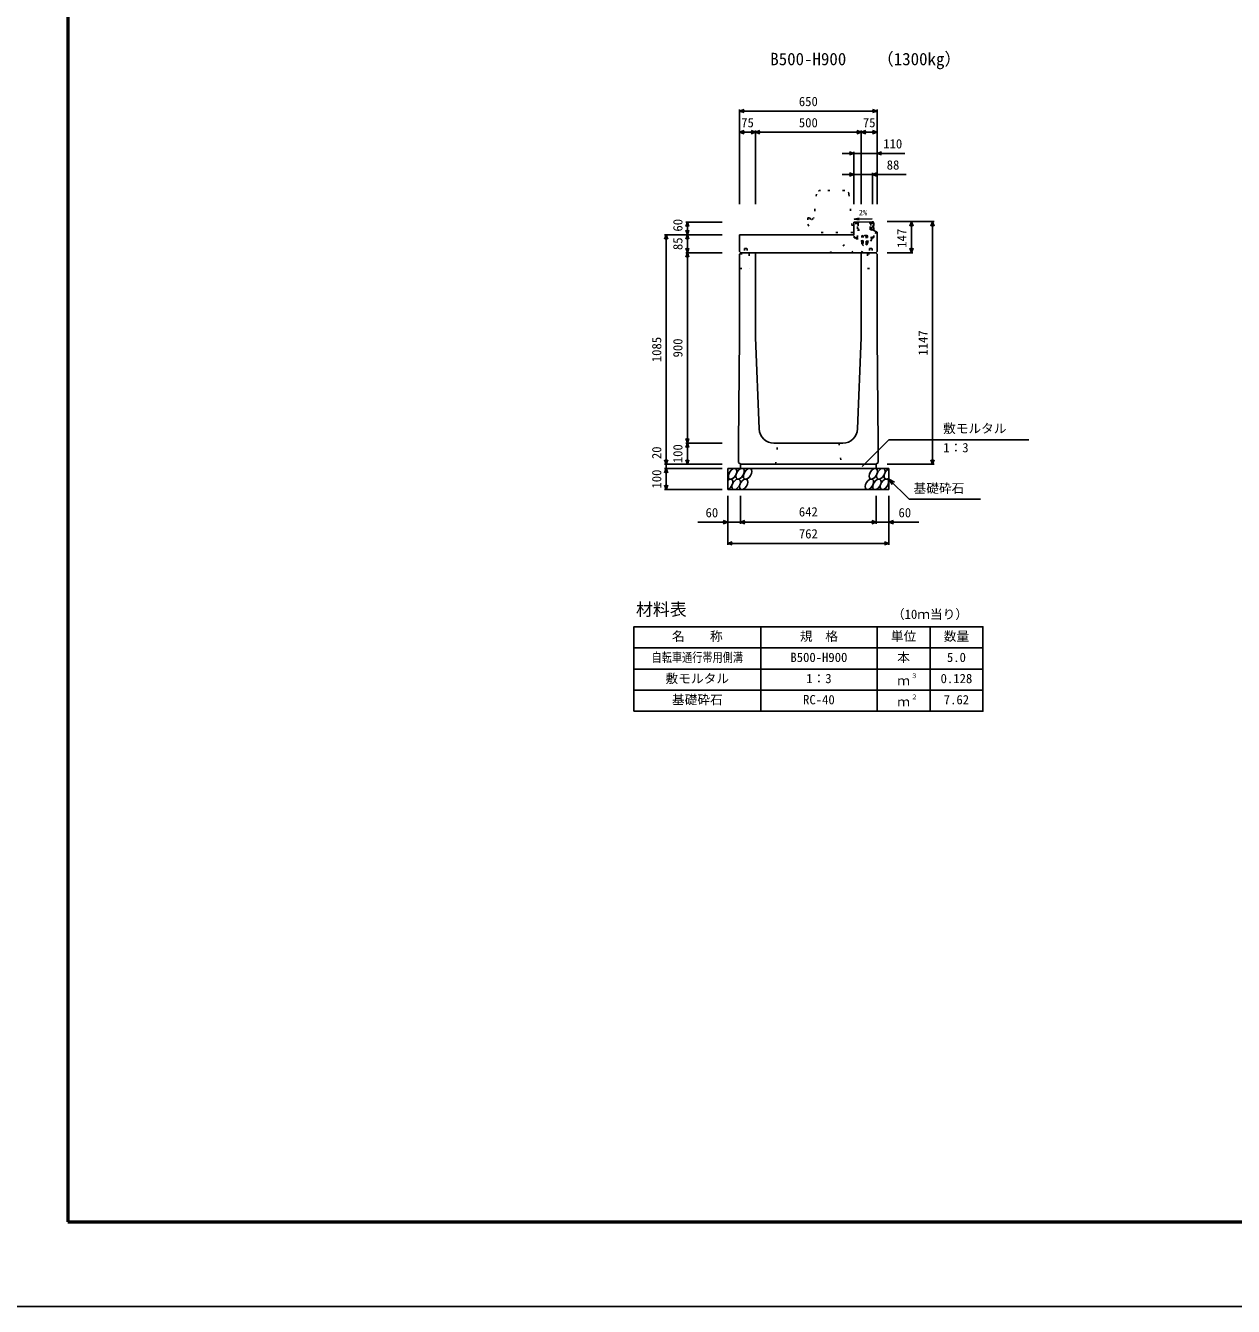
# Model space of a CAD drawing. Units: millimetres, scale not verified. Extents: x -12600 to 12600, y -5940 to 5940.
# Drawn here: x -4000 to 1709, y -5940 to 115 of the extents above; entities that cross this region are included whole.
import ezdxf
from ezdxf.enums import TextEntityAlignment as Align

# ---------------------------------------------------------------- set-up
doc = ezdxf.new("R2010")
doc.units = ezdxf.units.MM
doc.header["$LTSCALE"] = 40
doc.linetypes.add('DOTTED', pattern=[1.75, 0.25, -1.5])
for name, color, linetype, lineweight in [('0-0_DIM', 7, 'Continuous', 25), ('0-1_Defpoints', 5, 'Continuous', 25), ('0-2_HATCH', 6, 'Continuous', 25), ('0-3_HYO', 3, 'Continuous', 25), ('0-4_HYO2', 4, 'Continuous', 25), ('0-5_OUTLINE', 3, 'Continuous', 25), ('0-6_OUTLINE2', 4, 'DOTTED', 25), ('0-7_TXT', 7, 'Continuous', 25), ('0-8_WAKU', 3, 'Continuous', 25)]:
    doc.layers.add(name, color=color, linetype=linetype, lineweight=lineweight)
doc.styles.add('ＭＳ ゴシック', font='')
doc.styles.get('ＭＳ ゴシック').set_extended_font_data('MS Gothic')

msp = doc.modelspace()

# ---------------------------------------------------------------- linework, layer by layer
at = {"layer": '0-0_DIM'}
for p, q in [((-625, -281.04), (-625, -728.54)), ((25, -288.54), (-625, -288.54)), ((25, -281.04), (25, -728.54)), ((-550, -388.54), (-625, -388.54)), ((-550, -381.04), (-550, -728.54)), ((-550, -388.54), (-50, -388.54)), ((-50, -381.04), (-50, -728.54)), ((-50, -388.54), (25, -388.54)), ((-85, -481.04), (-85, -728.54)), ((-140, -488.54), (-85, -488.54)), ((-85, -488.54), (25, -488.54)), ((156.52, -488.54), (25, -488.54)), ((-85, -588.54), (-140, -588.54)), ((-85, -588.54), (3, -588.54)), ((3, -581.04), (3, -728.54)), ((161.78, -588.54), (3, -588.54)), ((-879.5, -813.54), (-707, -813.54)), ((-872, -813.54), (-872, -873.54)), ((294.5, -811.54), (72, -811.54)), ((187, -811.54), (187, -958.54)), ((287, -811.54), (287, -1958.54)), ((-979.5, -873.54), (-707, -873.54)), ((-972, -873.54), (-972, -1958.54)), ((-872, -958.54), (-872, -873.54)), ((-879.5, -958.54), (-707, -958.54)), ((-872, -958.54), (-872, -1858.54)), ((194.5, -958.54), (72, -958.54)), ((-879.5, -1858.54), (-707, -1858.54)), ((-872, -1858.54), (-872, -1958.54)), ((-45.23, -1969.35), (81, -1843.11)), ((81, -1843.11), (742.46, -1843.11)), ((-979.5, -1958.54), (-707, -1958.54)), ((-979.5, -1978.54), (-707, -1978.54)), ((-972, -1958.54), (-972, -1978.54)), ((-972, -1978.54), (-972, -2078.54)), ((294.5, -1958.54), (72, -1958.54)), ((81, -2028.54), (176.76, -2124.29)), ((81, -2028.54), (106.98, -2043.54)), ((81, -2028.54), (96, -2054.52)), ((-979.5, -2078.54), (-707, -2078.54)), ((-681, -2339.9), (-681, -2108.54)), ((-621, -2239.9), (-621, -2108.54)), ((21, -2239.9), (21, -2108.54)), ((81, -2339.9), (81, -2108.54)), ((176.76, -2124.29), (514.31, -2124.29)), ((-681, -2232.4), (-822.79, -2232.4)), ((-681, -2232.4), (-621, -2232.4)), ((-616, -2232.4), (26, -2232.4)), ((81, -2232.4), (21, -2232.4)), ((81, -2232.4), (222.79, -2232.4)), ((-681, -2332.4), (81, -2332.4))]:
    msp.add_line(p, q, dxfattribs=at)
for points in [[(-603.86, -296.23), (-625, -288.54), (-603.86, -280.84)], [(3.86, -280.84), (25, -288.54), (3.86, -296.23)], [(-603.86, -380.84), (-625, -388.54), (-603.86, -396.23)], [(-571.14, -380.84), (-550, -388.54), (-571.14, -396.23)], [(-528.86, -396.23), (-550, -388.54), (-528.86, -380.84)], [(-71.14, -380.84), (-50, -388.54), (-71.14, -396.23)], [(-28.86, -380.84), (-50, -388.54), (-28.86, -396.23)], [(3.86, -380.84), (25, -388.54), (3.86, -396.23)], [(-106.14, -480.84), (-85, -488.54), (-106.14, -496.23)], [(46.14, -480.84), (25, -488.54), (46.14, -496.23)], [(-106.14, -580.84), (-85, -588.54), (-106.14, -596.23)], [(24.14, -580.84), (3, -588.54), (24.14, -596.23)], [(-879.7, -834.68), (-872, -813.54), (-864.3, -834.68)], [(179.3, -832.68), (187, -811.54), (194.7, -832.68)], [(279.3, -832.68), (287, -811.54), (294.7, -832.68)], [(-964.3, -894.68), (-972, -873.54), (-979.7, -894.68)], [(-864.3, -852.39), (-872, -873.54), (-879.7, -852.39)], [(-879.7, -894.68), (-872, -873.54), (-864.3, -894.68)], [(-879.7, -937.39), (-872, -958.54), (-864.3, -937.39)], [(-879.7, -979.68), (-872, -958.54), (-864.3, -979.68)], [(179.3, -937.39), (187, -958.54), (194.7, -937.39)], [(-864.3, -1837.39), (-872, -1858.54), (-879.7, -1837.39)], [(-879.7, -1879.68), (-872, -1858.54), (-864.3, -1879.68)], [(-964.3, -1937.39), (-972, -1958.54), (-979.7, -1937.39)], [(-864.3, -1937.39), (-872, -1958.54), (-879.7, -1937.39)], [(279.3, -1937.39), (287, -1958.54), (294.7, -1937.39)], [(-964.3, -1999.68), (-972, -1978.54), (-979.7, -1999.68)], [(-964.3, -2057.39), (-972, -2078.54), (-979.7, -2057.39)], [(-702.14, -2224.71), (-681, -2232.4), (-702.14, -2240.1)], [(-599.86, -2240.1), (-621, -2232.4), (-599.86, -2224.71)], [(-0.14, -2224.71), (21, -2232.4), (-0.14, -2240.1)], [(102.14, -2224.71), (81, -2232.4), (102.14, -2240.1)], [(-659.86, -2340.1), (-681, -2332.4), (-659.86, -2324.71)], [(59.86, -2324.71), (81, -2332.4), (59.86, -2340.1)]]:
    msp.add_lwpolyline(points, dxfattribs=at)
at = {"layer": '0-1_Defpoints'}
msp.add_lwpolyline([(-4200, -5940), (12600, -5940), (12600, 5940), (-4200, 5940)], close=True, dxfattribs=at)
at = {"layer": '0-2_HATCH', "linetype": 'DOTTED'}
for p, q in [((-67.68, -887.19), (-68.54, -845.2)), ((-3.56, -843.86), (-2.69, -885.85)), ((3.93, -891.72), (2.28, -811.73)), ((-74.16, -888.32), (-83.16, -888.51)), ((3.8, -885.72), (-74.18, -887.32)), ((-68.4, -852.2), (-3.41, -850.86)), ((-50.06, -902.83), (-17.07, -902.15)), ((-47.13, -916.77), (-47.39, -904.27)), ((-44.5, -877.34), (-46.96, -879.26)), ((-46.81, -886.76), (-46.96, -879.26)), ((-20.57, -886.22), (-46.81, -886.76)), ((-46.57, -878.91), (-44.5, -877.34)), ((-23.26, -876.9), (-44.5, -877.34)), ((-40.56, -886.63), (-40.72, -879.13)), ((-40.46, -904.13), (-40.2, -916.63)), ((-26.81, -886.35), (-26.97, -878.85)), ((-26.61, -903.85), (-26.35, -916.34)), ((-21.13, -878.39), (-23.26, -876.9)), ((-20.57, -886.22), (-20.72, -878.72)), ((-19.68, -903.7), (-19.42, -916.2)), ((-17.07, -902.15), (-17.04, -903.65)), ((3.82, -886.72), (9.82, -886.6)), ((9.82, -886.6), (9.14, -853.35)), ((-19.42, -916.2), (-47.13, -916.77))]:
    msp.add_line(p, q, dxfattribs=at)
at = {"layer": '0-2_HATCH'}
msp.add_line((8.6, -826.98), (9.14, -853.35), dxfattribs=at)
at = {"layer": '0-2_HATCH', "linetype": 'DOTTED'}
for points in [[(-83.16, -888.51), (-84.7, -813.52), (-75.7, -813.34)], [(-75.7, -813.34), (-74.06, -893.32), (3.93, -891.72)], [(-68.54, -845.2), (-67.54, -845.18), (-68.04, -821.18), (-69.04, -821.2), (-69.18, -814.21), (-4.2, -812.87)], [(-64.18, -814.1), (-64.04, -821.1), (-65.04, -821.12), (-64.55, -845.12), (-63.55, -845.1), (-63.4, -852.09)], [(-8.41, -850.96), (-8.56, -843.96), (-7.56, -843.94), (-8.05, -819.95), (-9.05, -819.97), (-9.19, -812.97)], [(-4.2, -812.87), (-4.05, -819.87), (-5.05, -819.89), (-4.56, -843.88), (-3.56, -843.86)], [(8.6, -826.98), (8.28, -811.61), (2.28, -811.73)], [(-17.04, -903.65), (-50.03, -904.33), (-50.06, -902.83)]]:
    msp.add_lwpolyline(points, dxfattribs=at)
for centre, radius, start, end in [((-43.77, -882.48), 4.53, 47.57461, 134.78335), ((-33.47, -897.27), 19.53, 70.56972, 111.78823), ((-23.78, -882.07), 4.53, 47.57461, 134.78335), ((-33.28, -916.49), 11, 181.1783, 1.1783)]:
    msp.add_arc(centre, radius, start, end, dxfattribs=at)
at = {"layer": '0-2_HATCH'}
for centre in [(-658.11, -2003.54), (-622.63, -2003.54), (-587.16, -2003.54), (7.05, -2003.54), (42.52, -2003.54), (-641.23, -2053.54), (-605.75, -2053.54), (-11.55, -2053.54), (23.93, -2053.54), (59.41, -2053.54)]:
    msp.add_ellipse(centre, major_axis=(14.54, 23.54), ratio=0.5792, dxfattribs=at)
for centre, start_param, end_param in [((78, -2003.54), 0.6666252, 4.1103269), ((-676.7, -2053.54), 3.7419964, 7.318141)]:
    msp.add_ellipse(centre, major_axis=(14.54, 23.54), ratio=0.5792, start_param=start_param, end_param=end_param, dxfattribs=at)
at = {"layer": '0-3_HYO'}
for p, q in [((-525, -2726.64), (-525, -3126.64)), ((25, -2726.64), (25, -3126.64)), ((275, -2726.64), (275, -3126.64)), ((-1125, -2826.64), (525, -2826.64))]:
    msp.add_line(p, q, dxfattribs=at)
msp.add_lwpolyline([(-1125, -3126.64), (525, -3126.64), (525, -2726.64), (-1125, -2726.64)], close=True, dxfattribs=at)
at = {"layer": '0-4_HYO2'}
for p, q in [((-1125, -2926.64), (525, -2926.64)), ((-1125, -3026.64), (525, -3026.64))]:
    msp.add_line(p, q, dxfattribs=at)
at = {"layer": '0-5_OUTLINE', "linetype": 'DOTTED'}
for p, q in [((-128.1, -663.54), (-241.9, -663.54)), ((-261.8, -681.59), (-273, -793.54)), ((-108.2, -681.55), (-90, -863.54)), ((-303, -793.54), (-303, -823.54)), ((-303, -793.54), (-295, -793.54)), ((-303, -823.54), (-280, -863.54)), ((-90, -863.54), (-280, -863.54))]:
    msp.add_line(p, q, dxfattribs=at)
at = {"layer": '0-5_OUTLINE'}
for p, q in [((-85, -813.54), (3, -811.72)), ((-85, -873.54), (-85, -813.54)), ((0, -838.6), (9, -828.6)), ((0, -838.6), (0, -848.6)), ((3, -811.72), (9, -817.6)), ((9, -817.6), (9, -828.6)), ((-85, -873.54), (-625, -873.54)), ((-625, -873.54), (-625, -952.54)), ((25, -861.6), (0, -848.6)), ((25, -861.6), (25, -952.54)), ((-625, -952.54), (-619, -958.54)), ((-625, -964.54), (-619, -958.54)), ((-625, -1358.54), (-625, -964.54)), ((19, -958.54), (-619, -958.54)), ((-550, -958.54), (-550, -1358.54)), ((-50, -958.54), (-50, -1358.54)), ((19, -958.54), (25, -952.54)), ((19, -958.54), (25, -964.54)), ((25, -964.54), (25, -1358.54)), ((-625, -1358.54), (-630, -1858.54)), ((-550, -1358.54), (-532.69, -1791.33)), ((-50, -1358.54), (-67.31, -1791.33)), ((25, -1358.54), (30, -1858.54)), ((-630, -1949.54), (-630, -1858.54)), ((-137.26, -1858.54), (-462.74, -1858.54)), ((30, -1949.54), (30, -1858.54)), ((-681, -1978.54), (81, -1978.54)), ((-681, -2078.54), (-681, -1978.54)), ((-630, -1949.54), (-621, -1958.54)), ((21, -1958.54), (-621, -1958.54)), ((-621, -1958.54), (-621, -1978.54)), ((21, -1958.54), (30, -1949.54)), ((21, -1958.54), (21, -1978.54)), ((81, -2078.54), (81, -1978.54)), ((-681, -2078.54), (81, -2078.54))]:
    msp.add_line(p, q, dxfattribs=at)
at = {"layer": '0-5_OUTLINE', "linetype": 'DOTTED'}
msp.add_lwpolyline([(-295, -793.54), (-285, -803.54), (-275, -793.54), (-273, -793.54)], dxfattribs=at)
for centre, start, end in [((-241.9, -683.54), 90, 174.40835), ((-128.1, -683.54), 4.08463, 90)]:
    msp.add_arc(centre, 20, start, end, dxfattribs=at)
at = {"layer": '0-5_OUTLINE'}
for centre, start, end in [((-462.74, -1788.54), 182.29061, 270.36797), ((-137.26, -1788.54), 270, 357.70939)]:
    msp.add_arc(centre, 70, start, end, dxfattribs=at)
at = {"layer": '0-6_OUTLINE2'}
for p, q in [((-200, -958.54), (-74.06, -893.32)), ((-97.09, -958.54), (0.25, -848.67)), ((22.29, -860.13), (-54.07, -958.54)), ((-50, -958.54), (3.93, -891.72)), ((-623.5, -963.04), (-580, -963.04)), ((-601.5, -938.04), (-589.5, -938.04)), ((-601.5, -938.04), (-601.5, -963.04)), ((-589.5, -938.04), (-589.5, -963.04)), ((-580, -963.04), (-580, -1033.54)), ((-20.55, -963.04), (23.5, -963.04)), ((-20.55, -963.04), (-20.55, -1033.54)), ((-10.5, -938.04), (1.5, -938.04)), ((-10.5, -938.04), (-10.5, -963.04)), ((1.5, -938.04), (1.5, -963.04)), ((-625, -1033.54), (-580, -1033.54)), ((-20.55, -1033.54), (24.45, -1033.54)), ((-455, -1958.54), (-445, -1858.54)), ((-155, -1858.54), (-145, -1958.54))]:
    msp.add_line(p, q, dxfattribs=at)
at = {"layer": '0-7_TXT'}
msp.add_line((-83.28, -799.6), (-59.56, -803.28), dxfattribs=at)
msp.add_lwpolyline([(1.28, -797.86), (-83.28, -799.6), (-59.74, -794.95)], dxfattribs=at)
at = {"layer": '0-8_WAKU', "lineweight": 50}
msp.add_lwpolyline([(-3800, -5540), (12200, -5540), (12200, 5540), (-3800, 5540)], close=True, dxfattribs=at)

# ---------------------------------------------------------------- texts
at = {"layer": '0-0_DIM', "style": 'ＭＳ ゴシック'}
for s, p in [('650', (-345, -278.54)), ('75', (-617.5, -378.54)), ('500', (-345, -378.54)), ('75', (-42.5, -378.54)), ('110', (54.02, -478.54)), ('88', (70.19, -578.54)), ('敷モルタル', (336.6, -1824.38)), ('1：3', (337.6, -1915.07)), ('基礎砕石', (197.32, -2107.12)), ('60', (-786, -2222.4)), ('642', (-345, -2218.54)), ('60', (126, -2222.4)), ('762', (-345, -2322.4))]:
    msp.add_text(s, height=43.99, dxfattribs=at).set_placement(p, align=Align.BOTTOM_LEFT)
for s, p in [('60', (-882, -858.54)), ('85', (-882, -946.04)), ('147', (177, -935.04)), ('1147', (277, -1445.04)), ('1085', (-982, -1476.04)), ('900', (-882, -1453.54)), ('100', (-882, -1953.54)), ('20', (-982, -1934.22)), ('100', (-982, -2073.54))]:
    msp.add_text(s, height=43.99, rotation=90, dxfattribs=at).set_placement(p, align=Align.BOTTOM_LEFT)
at = {"layer": '0-7_TXT', "style": 'ＭＳ ゴシック'}
for s, height, p in [('B500-H900', 58.65, (-480, -89.56)), ('（1300kg）', 58.65, (23.7, -89.56)), ('2%', 26.39, (-61.82, -789.79)), ('材料表', 58.65, (-1115, -2691.64)), ('（10ｍ当り）', 43.99, (95, -2702.64)), ('名\u3000\u3000称', 43.99, (-945, -2806.64)), ('規\u3000格', 43.99, (-340, -2806.64)), ('単位', 43.99, (90, -2806.64)), ('数量', 43.99, (340, -2806.64)), ('本', 43.99, (120, -2906.64)), ('B500-H900', 43.99, (-385, -2906.64)), ('5.0', 43.99, (355, -2906.64)), ('敷モルタル', 43.99, (-975, -3006.64)), ('1：3', 43.99, (-310, -3006.64)), ('３', 21.99, (185.54, -2976.27)), ('0.128', 43.99, (325, -3006.64)), ('ｍ', 43.99, (120, -3016.64)), ('基礎砕石', 43.99, (-945, -3106.64)), ('RC-40', 43.99, (-325, -3106.64)), ('ｍ', 43.99, (120, -3116.64)), ('２', 21.99, (185.54, -3076.27)), ('7.62', 43.99, (340, -3106.64))]:
    msp.add_text(s, height=height, dxfattribs=at).set_placement(p, align=Align.BOTTOM_LEFT)
at = {"layer": '0-7_TXT', "style": 'ＭＳ ゴシック', "width": 0.8}
msp.add_text('自転車通行帯用側溝', height=43.99, dxfattribs=at).set_placement((-1041, -2906.64), align=Align.BOTTOM_LEFT)

doc.saveas('drawing.dxf')
